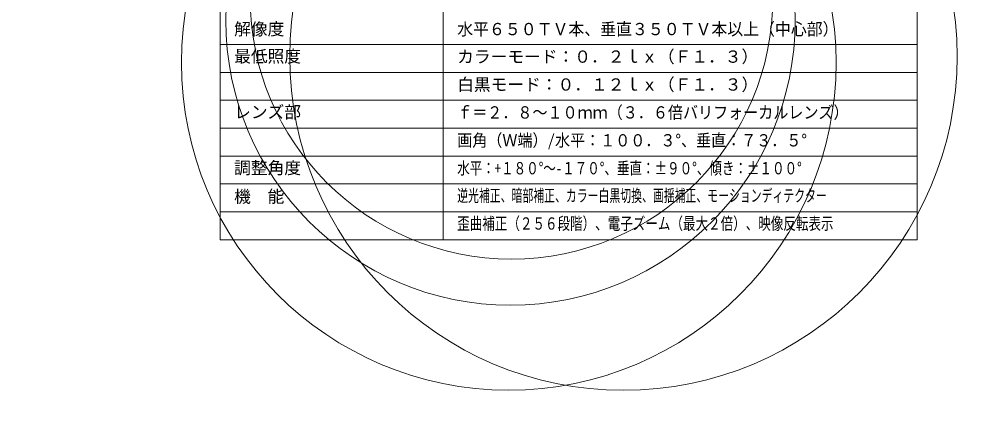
# Model space of a CAD drawing. Units: millimetres, scale not verified. Extents: x -482 to 428, y -876 to 214.
# Drawn here: x -98.5 to 74.4, y -88.9 to -17 of the extents above; entities that cross this region are included whole.
import ezdxf
from ezdxf.enums import TextEntityAlignment as Align

# ---------------------------------------------------------------- set-up
doc = ezdxf.new("R2010")
doc.units = ezdxf.units.MM
doc.header["$LTSCALE"] = 0.125
doc.layers.add('0-1_MOJI1', color=7, linetype='Continuous')
doc.layers.add('0-2_WAKU', color=1, linetype='Continuous', lineweight=18)
doc.layers.add('0-5_GAIKEI', color=1, linetype='Continuous', lineweight=18)
doc.styles.add('ＭＳ ゴシック', font='')
doc.styles.get('ＭＳ ゴシック').set_extended_font_data('MS Gothic')

msp = doc.modelspace()

# ---------------------------------------------------------------- linework, layer by layer
at = {"layer": '0-2_WAKU', "color": 4}
for p, q in [((-62.5007, -6.4939), (-62.5007, -56.4939)), ((-22.5007, -56.4939), (-22.5007, -6.4939)), ((62.4993, -56.4939), (62.4993, -6.4939)), ((-62.5007, -56.4939), (62.4993, -56.4939))]:
    msp.add_line(p, q, dxfattribs=at)
at = {"layer": '0-2_WAKU'}
for p, q in [((-62.5007, -21.4939), (62.4993, -21.4939)), ((-62.5007, -26.4939), (62.4993, -26.4939)), ((-62.5007, -31.4939), (62.4993, -31.4939)), ((-62.5007, -31.4939), (62.4993, -31.4939)), ((-62.5007, -36.4939), (62.4993, -36.4939)), ((-62.5007, -41.4939), (62.4993, -41.4939)), ((-62.5007, -46.4939), (62.4993, -46.4939)), ((-62.5007, -51.4939), (62.4993, -51.4939))]:
    msp.add_line(p, q, dxfattribs=at)
at = {"layer": '0-5_GAIKEI'}
for centre, radius in [((9.8204, -23.6304), 59.8434), ((-26.9263, -420.6968), 454.8058), ((-26.6927, -414.9381), 449.1073), ((-26.4774, -409.6259), 443.8557), ((-26.3242, -405.8268), 440.1184), ((-26.293, -404.9389), 439.3599), ((-26.2527, -403.8971), 438.3823), ((-26.2284, -403.4251), 437.7797), ((-10.7568, -24.7385), 58.7074), ((-10.437, -17.1601), 51.0574), ((-10.2626, -13.0598), 46.8884)]:
    msp.add_circle(centre, radius, dxfattribs=at)

# ---------------------------------------------------------------- texts
at = {"layer": '0-1_MOJI1', "style": 'ＭＳ ゴシック'}
for s, width, p in [('水平６５０ＴＶ本、垂直３５０ＴＶ本以上（中心部）', 0.95, (-20.0007, -20.4939)), ('ｆ＝２．８～１０ｍｍ（３．６倍バリフォーカルレンズ）', 0.9, (-20.0007, -35.4308)), ('画角（Ｗ端）/水平：１００．３°、垂直：７３．５°', 0.9, (-20.0007, -40.4308)), ('水平：+１８０°～-１７０°、垂直：±９０°、傾き：±１００°', 0.75, (-20.0007, -45.4308)), ('逆光補正、暗部補正、カラー白黒切換、画揺補正、モーションディテクター', 0.65, (-20.0007, -50.3381)), ('歪曲補正（２５６段階）、電子ズーム（最大２倍）、映像反転表示', 0.75, (-20.0007, -55.3381))]:
    msp.add_text(s, height=2.199, dxfattribs=dict(at, width=width)).set_placement(p, align=Align.BOTTOM_LEFT)
for s, p in [('解像度', (-60.0007, -20.4939)), ('最低照度', (-60.0007, -25.362)), ('カラーモード：０．２ｌｘ（Ｆ１．３）', (-20.0007, -25.4308)), ('白黒モード：０．１２ｌｘ（Ｆ１．３）', (-20.0007, -30.4308)), ('レンズ部', (-60.0007, -35.362)), ('調整角度', (-60.0007, -45.362)), ('機\u3000能', (-60.0007, -50.4939))]:
    msp.add_text(s, height=2.199, dxfattribs=at).set_placement(p, align=Align.BOTTOM_LEFT)

doc.saveas('drawing.dxf')
